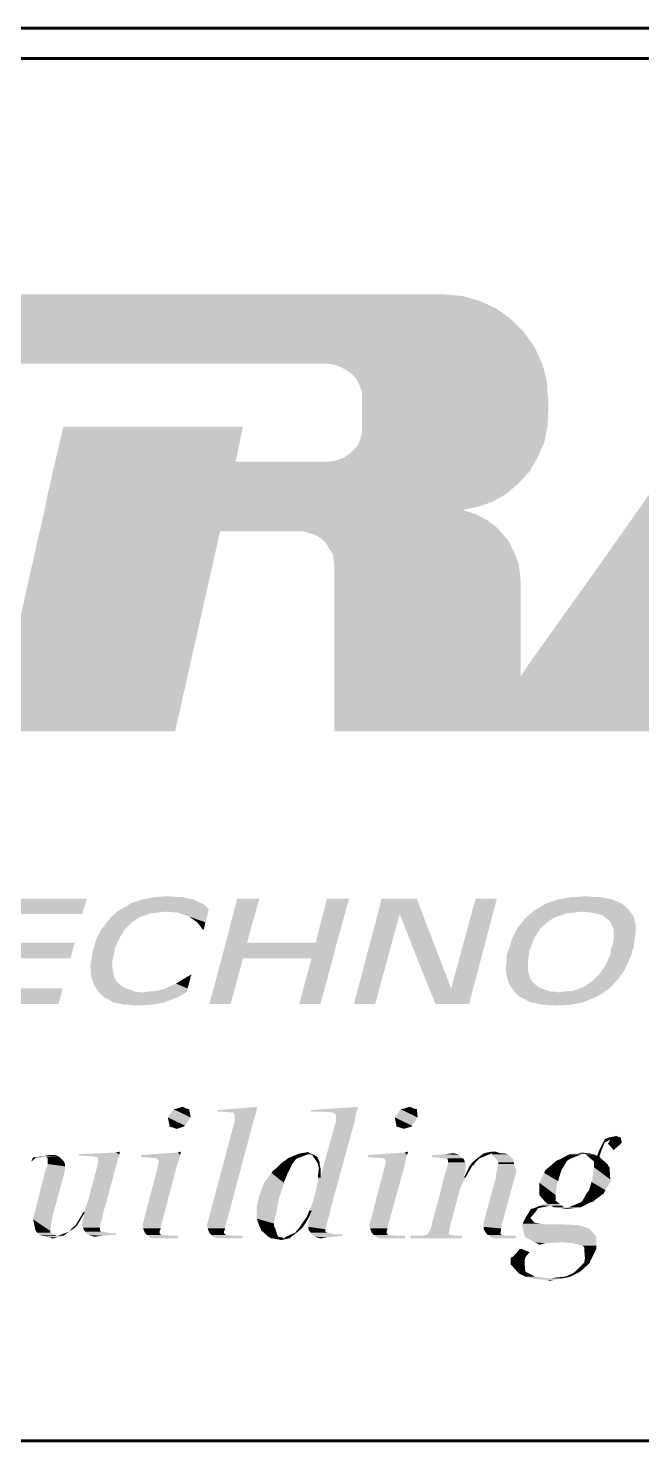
# Model space of a CAD drawing. Header units: millimetres. Extents: x 14 to 201, y 16 to 268.
# Drawn here: x 110.68 to 126.59, y 15.62 to 52.24 of the extents above; entities that cross this region are included whole.
import ezdxf

# ---------------------------------------------------------------- set-up
doc = ezdxf.new("R2010")
doc.units = ezdxf.units.MM
doc.header["$MEASUREMENT"] = 0
doc.layers.get('0').update_dxf_attribs({"linetype": 'CONTINUOUS'})

msp = doc.modelspace()

# ---------------------------------------------------------------- hatches: boundary and pattern name
at = {"true_color": 0x000007}
for points in [[(106.108, 45.17), (122.809, 44.979), (106.066, 44.979)], [(106.151, 45.297), (122.386, 45.17), (106.108, 45.17)], [(106.108, 45.17), (122.386, 45.17), (122.809, 44.979)], [(106.151, 45.339), (121.941, 45.297), (106.151, 45.297)], [(106.151, 45.339), (121.454, 45.339), (121.941, 45.297)], [(106.151, 45.297), (121.941, 45.297), (122.386, 45.17)], [(106.003, 44.704), (123.529, 44.365), (105.939, 44.365)], [(106.066, 44.979), (123.19, 44.704), (106.003, 44.704)], [(106.003, 44.704), (123.19, 44.704), (123.529, 44.365)], [(106.066, 44.979), (122.809, 44.979), (123.19, 44.704)], [(105.939, 44.365), (123.804, 43.984), (105.854, 43.984)], [(105.939, 44.365), (123.529, 44.365), (123.804, 43.984)], [(105.854, 43.984), (123.994, 43.561), (105.749, 43.561)], [(105.854, 43.984), (123.804, 43.984), (123.994, 43.561)], [(105.749, 43.561), (124.015, 43.54), (105.749, 43.54)], [(105.749, 43.561), (123.994, 43.561), (124.015, 43.54)], [(118.449, 43.54), (124.015, 43.519), (118.618, 43.519)], [(118.449, 43.54), (124.015, 43.54), (124.015, 43.519)], [(118.618, 43.519), (124.037, 43.455), (118.787, 43.455)], [(118.618, 43.519), (124.015, 43.519), (124.037, 43.455)], [(118.787, 43.455), (124.058, 43.371), (118.936, 43.371)], [(118.787, 43.455), (124.037, 43.455), (124.058, 43.371)], [(118.936, 43.371), (124.079, 43.265), (119.084, 43.265)], [(118.936, 43.371), (124.058, 43.371), (124.079, 43.265)], [(119.084, 43.265), (124.121, 43.138), (119.189, 43.138)], [(119.084, 43.265), (124.079, 43.265), (124.121, 43.138)], [(119.189, 43.138), (124.121, 43.095), (119.211, 43.095)], [(119.189, 43.138), (124.121, 43.138), (124.121, 43.095)], [(119.211, 43.095), (124.142, 42.968), (119.274, 42.968)], [(119.211, 43.095), (124.121, 43.095), (124.142, 42.968)], [(119.274, 42.968), (124.142, 42.799), (119.338, 42.799)], [(119.274, 42.968), (124.142, 42.968), (124.142, 42.799)], [(119.338, 42.799), (124.164, 42.63), (119.338, 42.63)], [(119.338, 42.799), (124.142, 42.799), (124.164, 42.63)], [(119.338, 42.63), (124.164, 42.312), (119.338, 42.312)], [(119.338, 42.63), (124.164, 42.63), (124.164, 42.312)], [(119.338, 42.312), (124.142, 41.91), (119.338, 41.91)], [(119.338, 42.312), (124.164, 42.312), (124.142, 41.91)], [(111.591, 41.91), (116.057, 41), (111.379, 41)], [(111.591, 41.91), (116.247, 41.91), (116.057, 41)], [(119.338, 41.91), (124.142, 41.889), (119.338, 41.889)], [(119.338, 41.91), (124.142, 41.91), (124.142, 41.889)], [(119.338, 41.889), (124.1, 41.741), (119.338, 41.741)], [(119.338, 41.889), (124.142, 41.889), (124.1, 41.741)], [(128.016, 41.91), (130.577, 38.481), (125.603, 38.481)], [(119.232, 41.444), (123.973, 41.317), (119.126, 41.317)], [(119.253, 41.487), (124.037, 41.444), (119.232, 41.444)], [(119.232, 41.444), (124.037, 41.444), (123.973, 41.317)], [(119.295, 41.592), (124.058, 41.487), (119.253, 41.487)], [(119.253, 41.487), (124.058, 41.487), (124.037, 41.444)], [(119.338, 41.741), (124.079, 41.592), (119.295, 41.592)], [(119.295, 41.592), (124.079, 41.592), (124.058, 41.487)], [(119.338, 41.741), (124.1, 41.741), (124.079, 41.592)], [(118.597, 41.021), (123.825, 41), (118.449, 41)], [(118.745, 41.063), (123.825, 41.021), (118.597, 41.021)], [(118.597, 41.021), (123.825, 41.021), (123.825, 41)], [(118.872, 41.106), (123.867, 41.063), (118.745, 41.063)], [(118.745, 41.063), (123.867, 41.063), (123.825, 41.021)], [(118.893, 41.127), (123.888, 41.106), (118.872, 41.106)], [(118.872, 41.106), (123.888, 41.106), (123.867, 41.063)], [(119.02, 41.211), (123.888, 41.127), (118.893, 41.127)], [(118.893, 41.127), (123.888, 41.127), (123.888, 41.106)], [(119.126, 41.317), (123.931, 41.211), (119.02, 41.211)], [(119.02, 41.211), (123.931, 41.211), (123.888, 41.127)], [(119.126, 41.317), (123.973, 41.317), (123.931, 41.211)], [(111.316, 40.746), (123.402, 40.45), (111.252, 40.45)], [(111.379, 41), (123.677, 40.746), (111.316, 40.746)], [(111.316, 40.746), (123.677, 40.746), (123.402, 40.45)], [(111.379, 41), (123.825, 41), (123.677, 40.746)], [(111.252, 40.45), (123.084, 40.174), (111.188, 40.174)], [(111.252, 40.45), (123.402, 40.45), (123.084, 40.174)], [(111.146, 39.963), (122.343, 39.836), (111.125, 39.836)], [(111.188, 40.174), (122.724, 39.963), (111.146, 39.963)], [(111.146, 39.963), (122.724, 39.963), (122.343, 39.836)], [(111.188, 40.174), (123.084, 40.174), (122.724, 39.963)], [(111.083, 39.645), (122.597, 39.476), (111.04, 39.476)], [(111.104, 39.751), (122.28, 39.645), (111.083, 39.645)], [(111.083, 39.645), (122.28, 39.645), (122.597, 39.476)], [(111.125, 39.836), (121.941, 39.751), (111.104, 39.751)], [(111.104, 39.751), (121.941, 39.751), (122.28, 39.645)], [(111.125, 39.836), (122.343, 39.836), (121.941, 39.751)], [(110.977, 39.201), (114.49, 34.015), (109.813, 34.015)], [(110.998, 39.264), (122.915, 39.201), (110.977, 39.201)], [(110.977, 39.201), (115.655, 39.201), (114.49, 34.015)], [(111.04, 39.476), (122.872, 39.264), (110.998, 39.264)], [(110.998, 39.264), (122.872, 39.264), (122.915, 39.201)], [(111.04, 39.476), (122.597, 39.476), (122.872, 39.264)], [(117.729, 39.201), (122.936, 39.179), (117.877, 39.179)], [(117.729, 39.201), (122.915, 39.201), (122.936, 39.179)], [(117.877, 39.179), (122.978, 39.137), (118.025, 39.137)], [(117.877, 39.179), (122.936, 39.179), (122.978, 39.137)], [(118.025, 39.137), (123.021, 39.074), (118.173, 39.074)], [(118.025, 39.137), (122.978, 39.137), (123.021, 39.074)], [(118.173, 39.074), (123.105, 38.989), (118.3, 38.989)], [(118.173, 39.074), (123.021, 39.074), (123.105, 38.989)], [(118.3, 38.989), (123.169, 38.883), (118.406, 38.883)], [(118.3, 38.989), (123.105, 38.989), (123.169, 38.883)], [(118.406, 38.883), (123.232, 38.735), (118.491, 38.735)], [(118.406, 38.883), (123.169, 38.883), (123.232, 38.735)], [(118.491, 38.735), (123.275, 38.672), (118.533, 38.672)], [(118.491, 38.735), (123.232, 38.735), (123.275, 38.672)], [(118.533, 38.672), (123.296, 38.608), (118.576, 38.608)], [(118.533, 38.672), (123.275, 38.672), (123.296, 38.608)], [(118.576, 38.608), (123.359, 38.46), (118.597, 38.46)], [(118.576, 38.608), (123.296, 38.608), (123.359, 38.46)], [(118.597, 38.46), (123.402, 38.333), (118.618, 38.333)], [(118.597, 38.46), (123.359, 38.46), (123.402, 38.333)], [(125.603, 38.481), (139.615, 35.814), (123.698, 35.814)], [(125.603, 38.481), (138.875, 38.481), (139.615, 35.814)], [(118.618, 38.333), (123.402, 38.291), (118.618, 38.291)], [(118.618, 38.333), (123.402, 38.333), (123.402, 38.291)], [(118.618, 38.291), (123.444, 37.973), (118.618, 37.973)], [(118.618, 38.291), (123.402, 38.291), (123.444, 37.973)], [(118.618, 37.973), (123.444, 35.623), (118.618, 35.623)], [(118.618, 37.973), (123.444, 37.973), (123.444, 35.623)], [(118.618, 35.623), (123.444, 35.433), (118.618, 35.433)], [(118.618, 35.623), (123.444, 35.623), (123.444, 35.433)], [(123.571, 35.623), (128.418, 35.433), (123.444, 35.433)], [(123.698, 35.814), (128.545, 35.623), (123.571, 35.623)], [(123.571, 35.623), (128.545, 35.623), (128.418, 35.433)], [(123.698, 35.814), (128.672, 35.814), (128.545, 35.623)], [(118.618, 35.433), (127.402, 34.015), (118.618, 34.015)], [(118.618, 35.433), (128.418, 35.433), (127.402, 34.015)], [(109.855, 29.676), (112.141, 29.485), (109.791, 29.485)], [(109.855, 29.676), (112.204, 29.676), (112.141, 29.485)], [(113.961, 29.718), (114.956, 29.654), (113.644, 29.654)], [(113.961, 29.718), (114.66, 29.718), (114.956, 29.654)], [(114.3, 29.739), (114.533, 29.718), (114.004, 29.718)], [(116.099, 29.676), (116.353, 28.533), (115.803, 28.533)], [(116.099, 29.676), (116.671, 29.676), (116.353, 28.533)], [(118.427, 29.676), (118.682, 28.533), (118.131, 28.533)], [(118.427, 29.676), (118.999, 29.676), (118.682, 28.533)], [(119.846, 29.676), (120.904, 29.274), (119.74, 29.274)], [(119.846, 29.676), (120.756, 29.676), (120.904, 29.274)], [(122.28, 29.676), (122.216, 27.347), (121.645, 27.347)], [(122.28, 29.676), (122.83, 29.676), (122.216, 27.347)], [(124.778, 29.718), (125.815, 29.654), (124.418, 29.654)], [(124.778, 29.718), (125.497, 29.718), (125.815, 29.654)], [(125.116, 29.739), (125.37, 29.718), (124.883, 29.718)], [(109.791, 29.485), (112.078, 29.274), (109.749, 29.274)], [(109.791, 29.485), (112.141, 29.485), (112.078, 29.274)], [(112.966, 29.316), (113.855, 29.295), (112.945, 29.295)], [(112.988, 29.337), (114.067, 29.316), (112.966, 29.316)], [(112.966, 29.316), (114.067, 29.316), (113.855, 29.295)], [(113.051, 29.379), (115.337, 29.337), (112.988, 29.337)], [(112.988, 29.337), (114.215, 29.337), (114.067, 29.316)], [(113.093, 29.4), (115.358, 29.379), (113.051, 29.379)], [(113.051, 29.379), (115.358, 29.379), (115.337, 29.337)], [(113.305, 29.527), (115.358, 29.4), (113.093, 29.4)], [(113.093, 29.4), (115.358, 29.4), (115.358, 29.379)], [(113.326, 29.549), (115.231, 29.527), (113.305, 29.527)], [(113.305, 29.527), (115.231, 29.527), (115.358, 29.4)], [(113.644, 29.654), (115.189, 29.549), (113.326, 29.549)], [(113.326, 29.549), (115.189, 29.549), (115.231, 29.527)], [(113.644, 29.654), (114.956, 29.654), (115.189, 29.549)], [(114.215, 29.337), (115.337, 29.316), (114.554, 29.316)], [(114.215, 29.337), (115.337, 29.337), (115.337, 29.316)], [(114.554, 29.316), (115.316, 29.21), (114.85, 29.21)], [(114.554, 29.316), (115.337, 29.316), (115.316, 29.21)], [(123.74, 29.316), (124.65, 29.295), (123.719, 29.295)], [(123.761, 29.337), (124.862, 29.316), (123.74, 29.316)], [(123.74, 29.316), (124.862, 29.316), (124.65, 29.295)], [(123.825, 29.379), (126.28, 29.337), (123.761, 29.337)], [(123.761, 29.337), (125.01, 29.337), (124.862, 29.316)], [(123.867, 29.4), (126.259, 29.379), (123.825, 29.379)], [(123.825, 29.379), (126.259, 29.379), (126.28, 29.337)], [(124.1, 29.549), (126.238, 29.4), (123.867, 29.4)], [(123.867, 29.4), (126.238, 29.4), (126.259, 29.379)], [(124.418, 29.654), (126.069, 29.549), (124.1, 29.549)], [(124.1, 29.549), (126.069, 29.549), (126.238, 29.4)], [(124.418, 29.654), (125.815, 29.654), (126.069, 29.549)], [(125.01, 29.337), (126.301, 29.316), (125.264, 29.316)], [(125.01, 29.337), (126.28, 29.337), (126.301, 29.316)], [(125.264, 29.316), (126.344, 29.252), (125.561, 29.252)], [(125.264, 29.316), (126.301, 29.316), (126.344, 29.252)], [(112.734, 29.083), (113.22, 28.914), (112.607, 28.914)], [(112.776, 29.125), (113.39, 29.083), (112.734, 29.083)], [(112.734, 29.083), (113.39, 29.083), (113.22, 28.914)], [(112.818, 29.189), (113.474, 29.125), (112.776, 29.125)], [(112.776, 29.125), (113.474, 29.125), (113.39, 29.083)], [(112.945, 29.295), (113.559, 29.189), (112.818, 29.189)], [(112.818, 29.189), (113.559, 29.189), (113.474, 29.125)], [(112.945, 29.295), (113.855, 29.295), (113.559, 29.189)], [(114.85, 29.21), (115.274, 29.062), (115.062, 29.062)], [(114.85, 29.21), (115.316, 29.21), (115.274, 29.062)], [(115.062, 29.062), (115.231, 28.871), (115.21, 28.871)], [(115.062, 29.062), (115.274, 29.062), (115.231, 28.871)], [(119.74, 29.274), (119.676, 26.945), (119.126, 26.945)], [(119.74, 29.274), (120.311, 29.274), (119.676, 26.945)], [(120.311, 29.274), (121.645, 27.347), (121.073, 27.347)], [(120.311, 29.274), (120.904, 29.274), (121.645, 27.347)], [(123.507, 29.083), (123.973, 28.914), (123.359, 28.914)], [(123.529, 29.125), (124.164, 29.083), (123.507, 29.083)], [(123.507, 29.083), (124.164, 29.083), (123.973, 28.914)], [(123.592, 29.189), (124.227, 29.125), (123.529, 29.125)], [(123.529, 29.125), (124.227, 29.125), (124.164, 29.083)], [(123.719, 29.295), (124.333, 29.189), (123.592, 29.189)], [(123.592, 29.189), (124.333, 29.189), (124.227, 29.125)], [(123.719, 29.295), (124.65, 29.295), (124.333, 29.189)], [(125.561, 29.252), (126.365, 29.231), (125.582, 29.231)], [(125.561, 29.252), (126.344, 29.252), (126.365, 29.231)], [(125.582, 29.231), (126.407, 29.083), (125.772, 29.083)], [(125.582, 29.231), (126.365, 29.231), (126.407, 29.083)], [(125.772, 29.083), (126.428, 29.02), (125.793, 29.02)], [(125.772, 29.083), (126.407, 29.083), (126.428, 29.02)], [(125.793, 29.02), (126.428, 28.871), (125.857, 28.871)], [(125.793, 29.02), (126.428, 29.02), (126.428, 28.871)], [(112.458, 28.66), (112.924, 28.384), (112.374, 28.384)], [(112.458, 28.66), (113.051, 28.66), (112.924, 28.384)], [(112.585, 28.892), (113.051, 28.66), (112.458, 28.66)], [(112.607, 28.914), (113.199, 28.892), (112.585, 28.892)], [(112.585, 28.892), (113.199, 28.892), (113.051, 28.66)], [(112.607, 28.914), (113.22, 28.914), (113.199, 28.892)], [(123.232, 28.66), (123.698, 28.384), (123.148, 28.384)], [(123.359, 28.892), (123.804, 28.66), (123.232, 28.66)], [(123.232, 28.66), (123.804, 28.66), (123.698, 28.384)], [(123.359, 28.914), (123.952, 28.892), (123.359, 28.892)], [(123.359, 28.914), (123.973, 28.914), (123.952, 28.892)], [(123.359, 28.892), (123.952, 28.892), (123.804, 28.66)], [(125.857, 28.638), (126.386, 28.49), (125.836, 28.49)], [(125.857, 28.871), (126.428, 28.787), (125.857, 28.787)], [(125.857, 28.871), (126.428, 28.871), (126.428, 28.787)], [(125.857, 28.787), (126.407, 28.638), (125.857, 28.638)], [(125.857, 28.787), (126.428, 28.787), (126.407, 28.638)], [(125.857, 28.638), (126.407, 28.638), (126.386, 28.49)], [(109.495, 28.321), (111.781, 28.13), (109.432, 28.13)], [(109.537, 28.533), (111.824, 28.321), (109.495, 28.321)], [(109.495, 28.321), (111.824, 28.321), (111.781, 28.13)], [(109.537, 28.533), (111.887, 28.533), (111.824, 28.321)], [(112.353, 28.342), (112.882, 28.173), (112.331, 28.173)], [(112.374, 28.363), (112.924, 28.342), (112.353, 28.342)], [(112.353, 28.342), (112.924, 28.342), (112.882, 28.173)], [(112.374, 28.384), (112.924, 28.363), (112.374, 28.363)], [(112.374, 28.384), (112.924, 28.384), (112.924, 28.363)], [(112.374, 28.363), (112.924, 28.363), (112.924, 28.342)], [(115.803, 28.533), (118.576, 28.13), (115.697, 28.13)], [(115.803, 28.533), (118.682, 28.533), (118.576, 28.13)], [(123.126, 28.342), (123.656, 28.173), (123.084, 28.173)], [(123.148, 28.363), (123.677, 28.342), (123.126, 28.342)], [(123.126, 28.342), (123.677, 28.342), (123.656, 28.173)], [(123.148, 28.384), (123.698, 28.363), (123.148, 28.363)], [(123.148, 28.384), (123.698, 28.384), (123.698, 28.363)], [(123.148, 28.363), (123.698, 28.363), (123.677, 28.342)], [(125.772, 28.215), (126.259, 28.088), (125.709, 28.088)], [(125.793, 28.342), (126.323, 28.215), (125.772, 28.215)], [(125.772, 28.215), (126.323, 28.215), (126.259, 28.088)], [(125.793, 28.363), (126.344, 28.342), (125.793, 28.342)], [(125.793, 28.363), (126.365, 28.363), (126.344, 28.342)], [(125.793, 28.342), (126.344, 28.342), (126.323, 28.215)], [(125.836, 28.49), (126.365, 28.363), (125.793, 28.363)], [(125.836, 28.49), (126.386, 28.49), (126.365, 28.363)], [(112.31, 28.046), (112.861, 27.898), (112.289, 27.898)], [(112.289, 27.898), (112.882, 27.792), (112.31, 27.792)], [(112.289, 27.898), (112.861, 27.898), (112.882, 27.792)], [(112.331, 28.173), (112.861, 28.046), (112.31, 28.046)], [(112.31, 28.046), (112.861, 28.046), (112.861, 27.898)], [(112.331, 28.173), (112.882, 28.173), (112.861, 28.046)], [(115.697, 28.13), (115.93, 26.945), (115.379, 26.945)], [(115.697, 28.13), (116.247, 28.13), (115.93, 26.945)], [(118.025, 28.13), (118.258, 26.945), (117.708, 26.945)], [(118.025, 28.13), (118.576, 28.13), (118.258, 26.945)], [(123.084, 28.046), (123.634, 27.898), (123.063, 27.898)], [(123.063, 27.898), (123.634, 27.813), (123.063, 27.813)], [(123.063, 27.898), (123.634, 27.898), (123.634, 27.813)], [(123.084, 28.173), (123.634, 28.046), (123.084, 28.046)], [(123.084, 28.173), (123.656, 28.173), (123.634, 28.046)], [(123.084, 28.046), (123.634, 28.046), (123.634, 27.898)], [(125.645, 27.94), (126.132, 27.813), (125.561, 27.813)], [(125.709, 28.088), (126.196, 27.94), (125.645, 27.94)], [(125.645, 27.94), (126.196, 27.94), (126.132, 27.813)], [(125.709, 28.088), (126.259, 28.088), (126.196, 27.94)], [(112.31, 27.792), (112.903, 27.665), (112.31, 27.665)], [(112.31, 27.792), (112.882, 27.792), (112.903, 27.665)], [(112.31, 27.665), (112.924, 27.601), (112.331, 27.601)], [(112.31, 27.665), (112.903, 27.665), (112.924, 27.601)], [(112.331, 27.601), (112.966, 27.538), (112.353, 27.538)], [(112.331, 27.601), (112.924, 27.601), (112.966, 27.538)], [(112.353, 27.538), (113.051, 27.453), (112.374, 27.453)], [(112.353, 27.538), (112.966, 27.538), (113.051, 27.453)], [(114.512, 27.474), (114.808, 27.347), (114.237, 27.347)], [(114.829, 27.665), (114.85, 27.474), (114.512, 27.474)], [(114.512, 27.474), (114.85, 27.474), (114.808, 27.347)], [(114.871, 27.686), (114.893, 27.665), (114.829, 27.665)], [(114.829, 27.665), (114.893, 27.665), (114.85, 27.474)], [(114.914, 27.707), (114.914, 27.686), (114.871, 27.686)], [(114.871, 27.686), (114.914, 27.686), (114.893, 27.665)], [(123.063, 27.813), (123.677, 27.665), (123.084, 27.665)], [(123.063, 27.813), (123.634, 27.813), (123.677, 27.665)], [(123.084, 27.665), (123.698, 27.601), (123.105, 27.601)], [(123.084, 27.665), (123.677, 27.665), (123.698, 27.601)], [(123.105, 27.601), (123.74, 27.538), (123.126, 27.538)], [(123.105, 27.601), (123.698, 27.601), (123.74, 27.538)], [(123.126, 27.538), (123.825, 27.453), (123.148, 27.453)], [(123.126, 27.538), (123.74, 27.538), (123.825, 27.453)], [(125.307, 27.538), (125.815, 27.411), (125.116, 27.411)], [(125.37, 27.601), (125.921, 27.538), (125.307, 27.538)], [(125.307, 27.538), (125.921, 27.538), (125.815, 27.411)], [(125.497, 27.728), (125.984, 27.601), (125.37, 27.601)], [(125.37, 27.601), (125.984, 27.601), (125.921, 27.538)], [(125.561, 27.813), (126.069, 27.728), (125.497, 27.728)], [(125.497, 27.728), (126.069, 27.728), (125.984, 27.601)], [(125.561, 27.813), (126.132, 27.813), (126.069, 27.728)], [(109.178, 27.157), (111.464, 26.945), (109.114, 26.945)], [(109.22, 27.347), (111.527, 27.157), (109.178, 27.157)], [(109.178, 27.157), (111.527, 27.157), (111.464, 26.945)], [(109.22, 27.347), (111.569, 27.347), (111.527, 27.157)], [(112.374, 27.453), (113.157, 27.368), (112.437, 27.368)], [(112.374, 27.453), (113.051, 27.453), (113.157, 27.368)], [(112.437, 27.368), (113.411, 27.284), (112.48, 27.284)], [(112.437, 27.368), (113.157, 27.368), (113.411, 27.284)], [(112.48, 27.284), (113.432, 27.263), (112.501, 27.263)], [(112.48, 27.284), (113.411, 27.284), (113.432, 27.263)], [(112.501, 27.263), (113.665, 27.241), (112.522, 27.241)], [(112.501, 27.263), (113.432, 27.263), (113.665, 27.241)], [(112.522, 27.241), (114.554, 27.115), (112.649, 27.115)], [(112.522, 27.241), (114.766, 27.241), (114.554, 27.115)], [(112.649, 27.115), (114.49, 27.093), (112.712, 27.093)], [(112.649, 27.115), (114.554, 27.115), (114.49, 27.093)], [(113.771, 27.263), (114.766, 27.241), (113.665, 27.241)], [(114.025, 27.284), (114.787, 27.263), (113.771, 27.263)], [(113.771, 27.263), (114.787, 27.263), (114.766, 27.241)], [(114.237, 27.347), (114.808, 27.284), (114.025, 27.284)], [(114.025, 27.284), (114.808, 27.284), (114.787, 27.263)], [(114.237, 27.347), (114.808, 27.347), (114.808, 27.284)], [(121.073, 27.347), (122.111, 26.945), (121.243, 26.945)], [(121.073, 27.347), (122.216, 27.347), (122.111, 26.945)], [(123.148, 27.453), (123.931, 27.368), (123.211, 27.368)], [(123.148, 27.453), (123.825, 27.453), (123.931, 27.368)], [(123.211, 27.368), (124.164, 27.284), (123.275, 27.284)], [(123.211, 27.368), (123.931, 27.368), (124.164, 27.284)], [(123.275, 27.284), (124.206, 27.263), (123.275, 27.263)], [(123.275, 27.284), (124.164, 27.284), (124.206, 27.263)], [(123.296, 27.263), (124.439, 27.241), (123.296, 27.241)], [(123.296, 27.263), (124.375, 27.263), (124.439, 27.241)], [(123.296, 27.241), (125.391, 27.115), (123.444, 27.115)], [(123.296, 27.241), (125.603, 27.241), (125.391, 27.115)], [(123.465, 27.115), (125.074, 26.988), (123.698, 26.988)], [(123.465, 27.115), (125.37, 27.115), (125.074, 26.988)], [(124.502, 27.263), (125.603, 27.241), (124.439, 27.241)], [(124.756, 27.284), (125.624, 27.263), (124.502, 27.263)], [(124.502, 27.263), (125.624, 27.263), (125.603, 27.241)], [(124.756, 27.284), (125.645, 27.284), (125.624, 27.263)], [(125.095, 27.39), (125.667, 27.284), (124.799, 27.284)], [(125.116, 27.411), (125.793, 27.39), (125.095, 27.39)], [(125.095, 27.39), (125.793, 27.39), (125.667, 27.284)], [(125.116, 27.411), (125.815, 27.411), (125.793, 27.39)], [(112.712, 27.093), (114.215, 26.988), (112.882, 26.988)], [(112.712, 27.093), (114.49, 27.093), (114.215, 26.988)], [(112.882, 26.988), (113.898, 26.924), (113.178, 26.924)], [(112.882, 26.988), (114.215, 26.988), (113.898, 26.924)], [(113.263, 26.924), (113.855, 26.924), (113.538, 26.903)], [(123.719, 26.988), (124.756, 26.924), (123.994, 26.924)], [(123.719, 26.988), (125.074, 26.988), (124.756, 26.924)], [(124.079, 26.924), (124.735, 26.924), (124.354, 26.903)]]:
    msp.add_hatch(color=0, dxfattribs=at).paths.add_polyline_path(points)
at = {"true_color": 0x5a5a5a}
for points in [[(114.448, 24.215), (114.893, 24.003), (114.3, 24.003)], [(114.554, 24.236), (114.85, 24.215), (114.448, 24.215)], [(114.448, 24.215), (114.85, 24.215), (114.893, 24.003)], [(114.681, 24.278), (114.787, 24.236), (114.554, 24.236)], [(114.554, 24.236), (114.787, 24.236), (114.85, 24.215)], [(116.099, 24.236), (116.607, 24.193), (115.591, 24.193)], [(115.591, 24.193), (116.586, 24.151), (115.591, 24.151)], [(115.591, 24.193), (116.607, 24.193), (116.586, 24.151)], [(116.628, 24.278), (116.607, 24.236), (116.099, 24.236)], [(116.099, 24.236), (116.607, 24.236), (116.607, 24.193)], [(118.025, 24.193), (119.189, 24.151), (118.004, 24.151)], [(118.618, 24.236), (119.211, 24.193), (118.025, 24.193)], [(118.025, 24.193), (119.211, 24.193), (119.189, 24.151)], [(119.232, 24.278), (119.232, 24.236), (118.618, 24.236)], [(118.618, 24.236), (119.232, 24.236), (119.211, 24.193)], [(120.332, 24.215), (120.777, 24.003), (120.184, 24.003)], [(120.438, 24.236), (120.756, 24.215), (120.332, 24.215)], [(120.332, 24.215), (120.756, 24.215), (120.777, 24.003)], [(120.565, 24.278), (120.671, 24.236), (120.438, 24.236)], [(120.438, 24.236), (120.671, 24.236), (120.756, 24.215)], [(114.3, 24.003), (114.744, 23.791), (114.342, 23.791)], [(114.3, 24.003), (114.893, 24.003), (114.744, 23.791)], [(116.036, 23.918), (115.824, 21.294), (115.337, 21.294)], [(115.697, 24.151), (116.586, 24.13), (115.993, 24.13)], [(115.697, 24.151), (116.586, 24.151), (116.586, 24.13)], [(116.036, 23.918), (116.523, 23.918), (115.824, 21.294)], [(115.993, 24.13), (116.565, 24.067), (116.036, 24.067)], [(115.993, 24.13), (116.586, 24.13), (116.565, 24.067)], [(116.036, 24.067), (116.523, 23.918), (116.036, 23.918)], [(116.036, 24.067), (116.565, 24.067), (116.523, 23.918)], [(118.66, 23.918), (118.745, 22.458), (118.258, 22.458)], [(118.322, 24.151), (119.189, 24.13), (118.576, 24.13)], [(118.322, 24.151), (119.189, 24.151), (119.189, 24.13)], [(118.576, 24.13), (119.168, 24.067), (118.66, 24.067)], [(118.576, 24.13), (119.189, 24.13), (119.168, 24.067)], [(118.66, 24.067), (119.147, 23.918), (118.66, 23.918)], [(118.66, 24.067), (119.168, 24.067), (119.147, 23.918)], [(118.66, 23.918), (119.147, 23.918), (118.745, 22.458)], [(120.184, 24.003), (120.629, 23.791), (120.227, 23.791)], [(120.184, 24.003), (120.777, 24.003), (120.629, 23.791)], [(114.342, 23.791), (114.723, 23.77), (114.342, 23.77)], [(114.342, 23.791), (114.744, 23.791), (114.723, 23.77)], [(114.342, 23.77), (114.723, 23.77), (114.533, 23.707)], [(120.227, 23.791), (120.629, 23.77), (120.227, 23.77)], [(120.227, 23.791), (120.629, 23.791), (120.629, 23.77)], [(120.227, 23.77), (120.629, 23.77), (120.417, 23.707)], [(125.645, 23.453), (126.047, 23.431), (125.624, 23.431)], [(125.709, 23.474), (126.047, 23.453), (125.645, 23.453)], [(125.645, 23.453), (126.047, 23.453), (126.047, 23.431)], [(125.899, 23.516), (126.047, 23.474), (125.709, 23.474)], [(125.709, 23.474), (126.047, 23.474), (126.047, 23.453)], [(125.921, 23.537), (125.942, 23.516), (125.899, 23.516)], [(125.899, 23.516), (125.942, 23.516), (126.047, 23.474)], [(112.945, 23.093), (113.051, 23.05), (111.993, 23.05)], [(113.051, 23.114), (113.051, 23.093), (112.945, 23.093)], [(112.945, 23.093), (113.051, 23.093), (113.051, 23.05)], [(114.554, 23.093), (114.617, 23.029), (113.601, 23.029)], [(114.639, 23.114), (114.639, 23.093), (114.554, 23.093)], [(114.554, 23.093), (114.639, 23.093), (114.617, 23.029)], [(117.729, 23.072), (118.046, 23.05), (117.666, 23.05)], [(117.877, 23.093), (117.983, 23.072), (117.729, 23.072)], [(117.729, 23.072), (117.983, 23.072), (118.046, 23.05)], [(117.941, 23.114), (117.941, 23.093), (117.877, 23.093)], [(117.877, 23.093), (117.941, 23.093), (117.983, 23.072)], [(120.438, 23.093), (120.502, 23.029), (119.486, 23.029)], [(120.523, 23.114), (120.523, 23.093), (120.438, 23.093)], [(120.438, 23.093), (120.523, 23.093), (120.502, 23.029)], [(121.666, 23.072), (121.793, 23.05), (121.497, 23.05)], [(121.666, 23.072), (121.73, 23.072), (121.793, 23.05)], [(122.491, 23.072), (122.386, 22.945), (122.322, 22.945)], [(122.491, 23.072), (122.703, 23.072), (122.386, 22.945)], [(122.576, 23.093), (122.936, 23.072), (122.513, 23.072)], [(122.682, 23.114), (122.851, 23.093), (122.576, 23.093)], [(122.576, 23.093), (122.851, 23.093), (122.936, 23.072)], [(122.682, 23.114), (122.809, 23.114), (122.851, 23.093)], [(122.703, 23.072), (123.105, 23.05), (122.703, 23.05)], [(122.703, 23.072), (123.021, 23.072), (123.105, 23.05)], [(124.883, 23.072), (125.307, 23.05), (124.756, 23.05)], [(124.883, 23.072), (125.243, 23.072), (125.307, 23.05)], [(125.053, 23.093), (125.201, 23.072), (124.926, 23.072)], [(125.476, 23.135), (125.497, 23.008), (125.434, 23.008)], [(125.582, 23.347), (125.539, 23.135), (125.476, 23.135)], [(125.476, 23.135), (125.539, 23.135), (125.497, 23.008)], [(125.582, 23.347), (125.624, 23.347), (125.539, 23.135)], [(125.624, 23.431), (125.624, 23.347), (125.582, 23.347)], [(125.624, 23.431), (125.772, 23.431), (125.624, 23.347)], [(125.73, 23.347), (126.047, 23.326), (125.709, 23.326)], [(125.709, 23.326), (126.026, 23.304), (125.73, 23.304)], [(125.709, 23.326), (126.047, 23.326), (126.026, 23.304)], [(125.751, 23.389), (126.069, 23.347), (125.73, 23.347)], [(125.73, 23.347), (126.069, 23.347), (126.047, 23.326)], [(125.73, 23.304), (126.026, 23.304), (125.857, 23.156)], [(125.772, 23.431), (126.069, 23.389), (125.751, 23.389)], [(125.751, 23.389), (126.069, 23.389), (126.069, 23.347)], [(125.772, 23.431), (126.047, 23.431), (126.069, 23.389)], [(110.808, 22.966), (110.786, 22.881), (110.765, 22.881)], [(110.765, 22.881), (110.786, 22.881), (110.765, 22.86)], [(110.808, 22.966), (110.892, 22.966), (110.786, 22.881)], [(110.998, 22.987), (110.935, 22.966), (110.808, 22.966)], [(110.998, 22.987), (111.146, 22.987), (110.935, 22.966)], [(111.104, 23.008), (111.464, 22.987), (110.998, 22.987)], [(111.231, 23.029), (111.442, 23.008), (111.104, 23.008)], [(111.104, 23.008), (111.442, 23.008), (111.464, 22.987)], [(111.146, 22.987), (111.527, 22.945), (111.188, 22.945)], [(111.146, 22.987), (111.485, 22.987), (111.527, 22.945)], [(111.167, 22.733), (111.633, 22.691), (111.146, 22.691)], [(111.188, 22.796), (111.633, 22.733), (111.167, 22.733)], [(111.167, 22.733), (111.633, 22.733), (111.633, 22.691)], [(111.188, 22.945), (111.569, 22.902), (111.188, 22.902)], [(111.188, 22.945), (111.527, 22.945), (111.569, 22.902)], [(111.188, 22.902), (111.612, 22.86), (111.188, 22.86)], [(111.188, 22.902), (111.569, 22.902), (111.612, 22.86)], [(111.188, 22.86), (111.612, 22.839), (111.188, 22.839)], [(111.188, 22.86), (111.612, 22.86), (111.612, 22.839)], [(111.188, 22.839), (111.633, 22.796), (111.188, 22.796)], [(111.188, 22.839), (111.612, 22.839), (111.633, 22.796)], [(111.188, 22.796), (111.633, 22.796), (111.633, 22.733)], [(111.231, 23.029), (111.379, 23.029), (111.442, 23.008)], [(111.993, 23.05), (113.03, 23.008), (111.993, 23.008)], [(111.993, 23.05), (113.051, 23.05), (113.03, 23.008)], [(112.12, 23.008), (113.03, 22.987), (112.416, 22.987)], [(112.12, 23.008), (113.03, 23.008), (113.03, 22.987)], [(112.48, 22.775), (112.712, 21.823), (112.226, 21.823)], [(112.416, 22.987), (113.009, 22.945), (112.501, 22.945)], [(112.416, 22.987), (113.03, 22.987), (113.009, 22.945)], [(112.501, 22.945), (112.966, 22.775), (112.48, 22.775)], [(112.48, 22.775), (112.966, 22.775), (112.712, 21.823)], [(112.501, 22.945), (113.009, 22.945), (112.966, 22.775)], [(113.601, 23.029), (114.596, 22.966), (113.601, 22.966)], [(113.601, 23.029), (114.617, 23.029), (114.596, 22.966)], [(114.046, 22.754), (114.152, 21.294), (113.665, 21.294)], [(113.729, 22.966), (114.596, 22.945), (114.004, 22.945)], [(113.729, 22.966), (114.596, 22.966), (114.596, 22.945)], [(114.004, 22.945), (114.575, 22.881), (114.067, 22.881)], [(114.004, 22.945), (114.596, 22.945), (114.575, 22.881)], [(114.067, 22.881), (114.533, 22.754), (114.046, 22.754)], [(114.046, 22.754), (114.533, 22.754), (114.152, 21.294)], [(114.067, 22.881), (114.575, 22.881), (114.533, 22.754)], [(117.242, 22.818), (117.475, 22.691), (117.115, 22.691)], [(117.39, 22.923), (117.538, 22.818), (117.242, 22.818)], [(117.242, 22.818), (117.538, 22.818), (117.475, 22.691)], [(117.411, 22.945), (117.623, 22.923), (117.39, 22.923)], [(117.39, 22.923), (117.623, 22.923), (117.538, 22.818)], [(117.666, 23.05), (117.666, 22.945), (117.411, 22.945)], [(117.411, 22.945), (117.666, 22.945), (117.623, 22.923)], [(117.666, 23.05), (117.941, 23.05), (117.666, 22.945)], [(117.962, 23.05), (118.089, 23.029), (118.046, 23.029)], [(117.962, 23.05), (118.046, 23.05), (118.089, 23.029)], [(118.046, 23.029), (118.173, 22.987), (118.068, 22.987)], [(118.046, 23.029), (118.089, 23.029), (118.173, 22.987)], [(118.068, 22.987), (118.237, 22.839), (118.173, 22.839)], [(118.068, 22.987), (118.173, 22.987), (118.237, 22.839)], [(118.173, 22.839), (118.237, 22.775), (118.195, 22.775)], [(118.173, 22.839), (118.237, 22.839), (118.237, 22.775)], [(118.195, 22.775), (118.258, 22.691), (118.216, 22.691)], [(118.195, 22.775), (118.237, 22.775), (118.258, 22.691)], [(119.486, 23.029), (120.481, 22.966), (119.486, 22.966)], [(119.486, 23.029), (120.502, 23.029), (120.481, 22.966)], [(119.93, 22.754), (120.036, 21.294), (119.549, 21.294)], [(119.592, 22.966), (120.481, 22.945), (119.909, 22.945)], [(119.592, 22.966), (120.481, 22.966), (120.481, 22.945)], [(119.909, 22.945), (120.459, 22.881), (119.951, 22.881)], [(119.909, 22.945), (120.481, 22.945), (120.459, 22.881)], [(119.951, 22.881), (120.438, 22.754), (119.93, 22.754)], [(119.93, 22.754), (120.438, 22.754), (120.036, 21.294)], [(119.951, 22.881), (120.459, 22.881), (120.438, 22.754)], [(121.158, 23.029), (121.899, 22.987), (121.158, 22.987)], [(121.158, 23.029), (121.856, 23.029), (121.899, 22.987)], [(121.158, 22.987), (121.92, 22.966), (121.158, 22.966)], [(121.158, 22.987), (121.899, 22.987), (121.92, 22.966)], [(121.497, 23.05), (121.856, 23.029), (121.2, 23.029)], [(121.243, 22.966), (121.941, 22.945), (121.454, 22.945)], [(121.243, 22.966), (121.92, 22.966), (121.941, 22.945)], [(121.497, 23.05), (121.793, 23.05), (121.856, 23.029)], [(121.539, 22.712), (122.026, 22.648), (121.518, 22.648)], [(121.539, 22.945), (121.983, 22.902), (121.56, 22.902)], [(121.539, 22.945), (121.962, 22.945), (121.983, 22.902)], [(121.56, 22.775), (122.026, 22.712), (121.539, 22.712)], [(121.539, 22.712), (122.026, 22.712), (122.026, 22.648)], [(121.56, 22.902), (121.983, 22.881), (121.56, 22.881)], [(121.56, 22.902), (121.983, 22.902), (121.983, 22.881)], [(121.56, 22.881), (122.005, 22.839), (121.56, 22.839)], [(121.56, 22.881), (121.983, 22.881), (122.005, 22.839)], [(121.56, 22.839), (122.026, 22.818), (121.56, 22.818)], [(121.56, 22.839), (122.005, 22.839), (122.026, 22.818)], [(121.56, 22.818), (122.026, 22.775), (121.56, 22.775)], [(121.56, 22.818), (122.026, 22.818), (122.026, 22.775)], [(121.56, 22.775), (122.026, 22.775), (122.026, 22.712)], [(122.132, 22.754), (122.026, 22.458), (121.983, 22.458)], [(122.132, 22.754), (122.195, 22.754), (122.026, 22.458)], [(122.195, 22.839), (122.216, 22.754), (122.132, 22.754)], [(122.322, 22.945), (122.28, 22.839), (122.195, 22.839)], [(122.195, 22.839), (122.28, 22.839), (122.216, 22.754)], [(122.322, 22.945), (122.386, 22.945), (122.28, 22.839)], [(122.703, 23.05), (123.253, 22.923), (122.809, 22.923)], [(122.703, 23.05), (123.105, 23.05), (123.253, 22.923)], [(122.809, 22.923), (123.275, 22.839), (122.872, 22.839)], [(122.809, 22.923), (123.253, 22.923), (123.275, 22.839)], [(122.872, 22.796), (123.338, 22.627), (122.83, 22.627)], [(122.872, 22.839), (123.275, 22.796), (122.872, 22.796)], [(122.872, 22.839), (123.275, 22.839), (123.275, 22.796)], [(122.872, 22.796), (123.275, 22.796), (123.338, 22.627)], [(124.375, 22.881), (124.502, 22.627), (124.079, 22.627)], [(124.481, 22.923), (124.672, 22.881), (124.375, 22.881)], [(124.375, 22.881), (124.65, 22.881), (124.502, 22.627)], [(124.714, 23.05), (124.714, 22.923), (124.481, 22.923)], [(124.481, 22.923), (124.714, 22.923), (124.672, 22.881)], [(124.714, 23.05), (125.031, 23.05), (124.714, 22.923)], [(125.137, 23.05), (125.434, 23.008), (125.18, 23.008)], [(125.137, 23.05), (125.328, 23.05), (125.434, 23.008)], [(125.18, 23.008), (125.497, 22.966), (125.222, 22.966)], [(125.18, 23.008), (125.497, 23.008), (125.497, 22.966)], [(125.222, 22.966), (125.624, 22.86), (125.349, 22.86)], [(125.222, 22.966), (125.497, 22.966), (125.624, 22.86)], [(125.349, 22.712), (125.772, 22.394), (125.307, 22.394)], [(125.349, 22.86), (125.709, 22.775), (125.349, 22.775)], [(125.349, 22.86), (125.624, 22.86), (125.709, 22.775)], [(125.349, 22.775), (125.73, 22.733), (125.349, 22.733)], [(125.349, 22.775), (125.709, 22.775), (125.73, 22.733)], [(125.349, 22.733), (125.751, 22.712), (125.349, 22.712)], [(125.349, 22.733), (125.73, 22.733), (125.751, 22.712)], [(125.349, 22.712), (125.751, 22.712), (125.772, 22.394)], [(111.125, 22.627), (111.316, 21.463), (110.829, 21.463)], [(111.146, 22.691), (111.633, 22.627), (111.125, 22.627)], [(111.125, 22.627), (111.633, 22.627), (111.316, 21.463)], [(111.146, 22.691), (111.633, 22.691), (111.633, 22.627)], [(116.988, 22.564), (117.306, 22.31), (116.798, 22.31)], [(117.009, 22.606), (117.411, 22.564), (116.988, 22.564)], [(116.988, 22.564), (117.411, 22.564), (117.306, 22.31)], [(117.115, 22.691), (117.433, 22.606), (117.009, 22.606)], [(117.009, 22.606), (117.433, 22.606), (117.411, 22.564)], [(117.115, 22.691), (117.475, 22.691), (117.433, 22.606)], [(118.195, 22.373), (118.618, 21.992), (118.11, 21.992)], [(118.216, 22.691), (118.258, 22.521), (118.195, 22.521)], [(118.195, 22.521), (118.258, 22.458), (118.195, 22.458)], [(118.195, 22.521), (118.258, 22.521), (118.258, 22.458)], [(118.195, 22.458), (118.258, 22.437), (118.195, 22.437)], [(118.195, 22.458), (118.258, 22.458), (118.258, 22.437)], [(118.195, 22.437), (118.724, 22.373), (118.195, 22.373)], [(118.195, 22.437), (118.745, 22.437), (118.724, 22.373)], [(118.195, 22.373), (118.724, 22.373), (118.618, 21.992)], [(118.216, 22.691), (118.258, 22.691), (118.258, 22.521)], [(118.258, 22.458), (118.745, 22.437), (118.258, 22.437)], [(118.258, 22.458), (118.745, 22.458), (118.745, 22.437)], [(121.454, 22.437), (121.878, 22.161), (121.391, 22.161)], [(121.518, 22.648), (121.962, 22.437), (121.454, 22.437)], [(121.454, 22.437), (122.005, 22.437), (121.878, 22.161)], [(121.518, 22.648), (122.026, 22.648), (121.962, 22.437)], [(121.983, 22.458), (122.005, 22.437), (121.962, 22.437)], [(121.983, 22.458), (122.026, 22.458), (122.005, 22.437)], [(122.809, 22.458), (122.978, 21.294), (122.491, 21.294)], [(122.83, 22.627), (123.317, 22.521), (122.809, 22.521)], [(122.809, 22.521), (123.296, 22.458), (122.809, 22.458)], [(122.809, 22.521), (123.317, 22.521), (123.296, 22.458)], [(122.809, 22.458), (123.296, 22.458), (122.978, 21.294)], [(122.83, 22.627), (123.338, 22.627), (123.317, 22.521)], [(123.952, 22.352), (124.396, 22.31), (123.931, 22.31)], [(124.058, 22.564), (124.418, 22.352), (123.952, 22.352)], [(123.952, 22.352), (124.418, 22.352), (124.396, 22.31)], [(124.079, 22.627), (124.481, 22.564), (124.058, 22.564)], [(124.058, 22.564), (124.481, 22.564), (124.418, 22.352)], [(124.079, 22.627), (124.502, 22.627), (124.481, 22.564)], [(125.307, 22.352), (125.772, 22.331), (125.286, 22.331)], [(125.307, 22.394), (125.772, 22.352), (125.307, 22.352)], [(125.307, 22.394), (125.772, 22.394), (125.772, 22.352)], [(125.307, 22.352), (125.772, 22.352), (125.772, 22.331)], [(116.755, 22.204), (117.2, 21.971), (116.671, 21.971)], [(116.798, 22.31), (117.284, 22.204), (116.755, 22.204)], [(116.755, 22.204), (117.284, 22.204), (117.2, 21.971)], [(116.798, 22.31), (117.306, 22.31), (117.284, 22.204)], [(118.11, 21.992), (118.554, 21.759), (118.046, 21.759)], [(118.11, 21.992), (118.618, 21.992), (118.554, 21.759)], [(121.391, 22.161), (121.602, 21.124), (121.116, 21.124)], [(121.391, 22.161), (121.878, 22.161), (121.602, 21.124)], [(123.931, 22.31), (124.354, 21.992), (123.931, 21.992)], [(123.931, 22.31), (124.396, 22.31), (124.354, 21.992)], [(123.931, 21.992), (124.354, 21.844), (124.058, 21.844)], [(123.931, 21.992), (124.354, 21.992), (124.354, 21.844)], [(125.158, 22.034), (125.349, 21.844), (125.053, 21.844)], [(125.222, 22.119), (125.603, 22.034), (125.158, 22.034)], [(125.158, 22.034), (125.603, 22.034), (125.349, 21.844)], [(125.286, 22.331), (125.645, 22.119), (125.222, 22.119)], [(125.222, 22.119), (125.645, 22.119), (125.603, 22.034)], [(125.286, 22.331), (125.772, 22.331), (125.645, 22.119)], [(112.226, 21.823), (112.628, 21.548), (112.12, 21.548)], [(112.226, 21.823), (112.712, 21.823), (112.628, 21.548)], [(116.671, 21.971), (117.136, 21.696), (116.607, 21.696)], [(116.607, 21.696), (117.115, 21.548), (116.607, 21.548)], [(116.607, 21.696), (117.136, 21.696), (117.115, 21.548)], [(116.671, 21.971), (117.2, 21.971), (117.136, 21.696)], [(118.046, 21.759), (118.512, 21.59), (117.962, 21.59)], [(118.046, 21.759), (118.554, 21.759), (118.512, 21.59)], [(123.719, 21.632), (123.846, 21.569), (123.677, 21.569)], [(123.804, 21.653), (123.888, 21.632), (123.719, 21.632)], [(123.719, 21.632), (123.888, 21.632), (123.846, 21.569)], [(123.952, 21.717), (123.91, 21.653), (123.804, 21.653)], [(123.804, 21.653), (123.91, 21.653), (123.888, 21.632)], [(123.952, 21.717), (124.227, 21.717), (123.91, 21.653)], [(124.037, 21.759), (124.524, 21.717), (123.952, 21.717)], [(124.037, 21.759), (124.46, 21.759), (124.524, 21.717)], [(124.058, 21.844), (124.46, 21.759), (124.142, 21.759)], [(124.058, 21.844), (124.354, 21.844), (124.46, 21.759)], [(124.227, 21.717), (124.566, 21.675), (124.312, 21.675)], [(124.227, 21.717), (124.524, 21.717), (124.566, 21.675)], [(124.375, 21.675), (124.841, 21.653), (124.502, 21.653)], [(124.375, 21.675), (124.968, 21.675), (124.841, 21.653)], [(124.502, 21.653), (124.841, 21.653), (124.65, 21.632)], [(125.01, 21.802), (125.01, 21.675), (124.693, 21.675)], [(125.031, 21.823), (125.264, 21.802), (125.01, 21.802)], [(125.01, 21.802), (125.264, 21.802), (125.01, 21.675)], [(125.053, 21.844), (125.328, 21.823), (125.031, 21.823)], [(125.031, 21.823), (125.328, 21.823), (125.264, 21.802)], [(125.053, 21.844), (125.349, 21.844), (125.328, 21.823)], [(110.829, 21.463), (111.294, 21.378), (110.808, 21.378)], [(110.808, 21.378), (111.294, 21.357), (110.808, 21.357)], [(110.808, 21.378), (111.294, 21.378), (111.294, 21.357)], [(110.808, 21.357), (111.252, 21.061), (110.871, 21.061)], [(110.808, 21.357), (111.294, 21.357), (111.252, 21.061)], [(110.829, 21.463), (111.316, 21.463), (111.294, 21.378)], [(112.099, 21.527), (111.951, 21.209), (111.908, 21.209)], [(112.099, 21.527), (112.141, 21.527), (111.951, 21.209)], [(112.099, 21.336), (112.564, 21.272), (112.078, 21.272)], [(112.078, 21.272), (112.543, 21.209), (112.078, 21.209)], [(112.078, 21.272), (112.564, 21.272), (112.543, 21.209)], [(112.12, 21.548), (112.141, 21.527), (112.099, 21.527)], [(112.141, 21.527), (112.585, 21.336), (112.099, 21.336)], [(112.099, 21.336), (112.585, 21.336), (112.564, 21.272)], [(112.12, 21.548), (112.141, 21.548), (112.141, 21.527)], [(112.141, 21.548), (112.628, 21.527), (112.141, 21.527)], [(112.141, 21.548), (112.628, 21.548), (112.628, 21.527)], [(112.141, 21.527), (112.628, 21.527), (112.585, 21.336)], [(113.665, 21.294), (114.131, 21.23), (113.644, 21.23)], [(113.665, 21.294), (114.152, 21.294), (114.131, 21.23)], [(115.337, 21.294), (115.803, 21.23), (115.316, 21.23)], [(115.337, 21.294), (115.824, 21.294), (115.803, 21.23)], [(116.607, 21.548), (117.073, 21.378), (116.607, 21.378)], [(116.607, 21.548), (117.115, 21.548), (117.073, 21.378)], [(116.607, 21.378), (117.052, 21.251), (116.65, 21.251)], [(116.607, 21.378), (117.073, 21.378), (117.052, 21.251)], [(116.65, 21.251), (117.052, 21.188), (116.671, 21.188)], [(116.65, 21.251), (117.052, 21.251), (117.052, 21.188)], [(117.792, 21.272), (117.792, 21.145), (117.708, 21.145)], [(117.792, 21.272), (117.877, 21.272), (117.792, 21.145)], [(117.898, 21.421), (117.877, 21.272), (117.792, 21.272)], [(117.898, 21.421), (117.962, 21.421), (117.877, 21.272)], [(117.962, 21.569), (117.962, 21.421), (117.898, 21.421)], [(118.025, 21.569), (118.427, 21.272), (117.941, 21.272)], [(117.941, 21.272), (118.427, 21.23), (117.941, 21.23)], [(117.941, 21.272), (118.427, 21.272), (118.427, 21.23)], [(117.962, 21.59), (118.025, 21.569), (117.962, 21.569)], [(117.962, 21.59), (118.025, 21.59), (118.025, 21.569)], [(117.962, 21.569), (118.025, 21.569), (117.962, 21.421)], [(118.025, 21.59), (118.512, 21.569), (118.025, 21.569)], [(118.025, 21.59), (118.512, 21.59), (118.512, 21.569)], [(118.025, 21.569), (118.512, 21.569), (118.427, 21.272)], [(119.549, 21.294), (120.015, 21.23), (119.528, 21.23)], [(119.549, 21.294), (120.036, 21.294), (120.015, 21.23)], [(122.491, 21.294), (122.957, 21.23), (122.491, 21.23)], [(122.491, 21.294), (122.978, 21.294), (122.957, 21.23)], [(123.507, 21.251), (124.079, 21.23), (123.486, 21.23)], [(123.571, 21.399), (123.804, 21.272), (123.507, 21.272)], [(123.507, 21.272), (123.952, 21.251), (123.507, 21.251)], [(123.507, 21.272), (123.804, 21.272), (123.952, 21.251)], [(123.507, 21.251), (123.952, 21.251), (124.079, 21.23)], [(123.677, 21.569), (123.698, 21.399), (123.571, 21.399)], [(123.571, 21.399), (123.698, 21.399), (123.804, 21.272)], [(123.677, 21.569), (123.846, 21.569), (123.698, 21.399)], [(110.871, 21.061), (111.252, 21.018), (110.913, 21.018)], [(110.871, 21.061), (111.252, 21.061), (111.252, 21.018)], [(110.913, 21.018), (111.379, 20.955), (110.977, 20.955)], [(110.913, 21.018), (111.252, 21.018), (111.379, 20.955)], [(110.977, 20.955), (111.421, 20.934), (111.061, 20.934)], [(110.977, 20.955), (111.379, 20.955), (111.421, 20.934)], [(111.083, 20.934), (111.569, 20.913), (111.104, 20.913)], [(111.083, 20.934), (111.569, 20.934), (111.569, 20.913)], [(111.104, 20.913), (111.421, 20.891), (111.273, 20.891)], [(111.104, 20.913), (111.569, 20.913), (111.421, 20.891)], [(111.273, 20.891), (111.358, 20.87), (111.294, 20.87)], [(111.273, 20.891), (111.421, 20.891), (111.358, 20.87)], [(111.739, 21.04), (111.591, 20.934), (111.442, 20.934)], [(111.739, 21.04), (111.591, 20.934)], [(111.824, 21.145), (111.739, 21.04)], [(111.824, 21.145), (111.887, 21.145), (111.739, 21.04)], [(111.908, 21.209), (111.887, 21.145), (111.824, 21.145)], [(111.908, 21.209), (111.951, 21.209), (111.887, 21.145)], [(112.078, 21.209), (112.543, 21.188), (112.078, 21.188)], [(112.078, 21.209), (112.543, 21.209), (112.543, 21.188)], [(112.078, 21.188), (112.543, 21.145), (112.099, 21.145)], [(112.078, 21.188), (112.543, 21.188), (112.543, 21.145)], [(112.099, 21.145), (112.543, 21.103), (112.12, 21.103)], [(112.099, 21.145), (112.543, 21.145), (112.543, 21.103)], [(112.12, 21.103), (112.543, 21.082), (112.12, 21.082)], [(112.12, 21.103), (112.543, 21.103), (112.543, 21.082)], [(112.12, 21.082), (112.564, 21.04), (112.162, 21.04)], [(112.12, 21.082), (112.543, 21.082), (112.564, 21.04)], [(112.162, 21.04), (112.84, 20.997), (112.183, 20.997)], [(112.162, 21.04), (112.628, 21.04), (112.84, 20.997)], [(112.204, 20.997), (112.945, 20.955), (112.247, 20.955)], [(112.204, 20.997), (112.945, 20.997), (112.945, 20.955)], [(112.247, 20.955), (112.585, 20.934), (112.31, 20.934)], [(112.247, 20.955), (112.861, 20.955), (112.585, 20.934)], [(112.31, 20.934), (112.437, 20.913), (112.374, 20.913)], [(112.31, 20.934), (112.585, 20.934), (112.437, 20.913)], [(113.644, 21.23), (114.11, 21.167), (113.644, 21.167)], [(113.644, 21.23), (114.131, 21.23), (114.11, 21.167)], [(113.644, 21.167), (114.11, 21.124), (113.665, 21.124)], [(113.644, 21.167), (114.11, 21.167), (114.11, 21.124)], [(113.665, 21.124), (114.11, 21.103), (113.665, 21.103)], [(113.665, 21.124), (114.11, 21.124), (114.11, 21.103)], [(113.665, 21.103), (114.088, 21.061), (113.686, 21.061)], [(113.665, 21.103), (114.11, 21.103), (114.088, 21.061)], [(113.686, 21.061), (114.088, 20.997), (113.707, 20.997)], [(113.686, 21.061), (114.088, 21.061), (114.088, 20.997)], [(113.729, 20.997), (114.131, 20.955), (113.75, 20.955)], [(113.729, 20.997), (114.088, 20.997), (114.131, 20.955)], [(113.75, 20.955), (114.406, 20.934), (113.813, 20.934)], [(113.75, 20.955), (114.131, 20.955), (114.406, 20.934)], [(113.813, 20.934), (114.575, 20.913), (113.813, 20.913)], [(113.813, 20.934), (114.575, 20.934), (114.575, 20.913)], [(113.813, 20.913), (114.554, 20.891), (113.855, 20.891)], [(113.813, 20.913), (114.575, 20.913), (114.554, 20.891)], [(113.855, 20.891), (114.554, 20.87), (113.919, 20.87)], [(113.855, 20.891), (114.554, 20.891), (114.554, 20.87)], [(115.316, 21.23), (115.782, 21.167), (115.316, 21.167)], [(115.316, 21.23), (115.803, 21.23), (115.782, 21.167)], [(115.316, 21.167), (115.782, 21.124), (115.337, 21.124)], [(115.316, 21.167), (115.782, 21.167), (115.782, 21.124)], [(115.337, 21.124), (115.782, 21.103), (115.337, 21.103)], [(115.337, 21.124), (115.782, 21.124), (115.782, 21.103)], [(115.337, 21.103), (115.76, 21.061), (115.358, 21.061)], [(115.337, 21.103), (115.782, 21.103), (115.76, 21.061)], [(115.358, 21.061), (115.76, 20.997), (115.379, 20.997)], [(115.358, 21.061), (115.76, 21.061), (115.76, 20.997)], [(115.401, 20.997), (115.803, 20.955), (115.422, 20.955)], [(115.401, 20.997), (115.76, 20.997), (115.803, 20.955)], [(115.422, 20.955), (116.078, 20.934), (115.464, 20.934)], [(115.422, 20.955), (115.803, 20.955), (116.078, 20.934)], [(115.464, 20.934), (116.247, 20.913), (115.464, 20.913)], [(115.464, 20.934), (116.247, 20.934), (116.247, 20.913)], [(115.464, 20.913), (116.226, 20.891), (115.528, 20.891)], [(115.464, 20.913), (116.247, 20.913), (116.226, 20.891)], [(115.528, 20.891), (116.226, 20.87), (115.591, 20.87)], [(115.528, 20.891), (116.226, 20.891), (116.226, 20.87)], [(116.671, 21.188), (117.094, 21.103), (116.713, 21.103)], [(116.671, 21.188), (117.052, 21.188), (117.094, 21.103)], [(116.713, 21.103), (117.094, 21.082), (116.713, 21.082)], [(116.713, 21.103), (117.094, 21.103), (117.094, 21.082)], [(116.713, 21.082), (117.157, 20.913), (116.903, 20.913)], [(116.713, 21.082), (117.094, 21.082), (117.157, 20.913)], [(116.903, 20.913), (117.263, 20.891), (116.946, 20.891)], [(116.903, 20.913), (117.157, 20.913), (117.263, 20.891)], [(116.946, 20.891), (117.306, 20.87), (116.967, 20.87)], [(116.946, 20.891), (117.263, 20.891), (117.306, 20.87)], [(117.602, 21.018), (117.475, 20.891), (117.327, 20.891)], [(117.327, 20.891), (117.475, 20.87), (117.327, 20.87)], [(117.327, 20.891), (117.475, 20.891), (117.475, 20.87)], [(117.602, 21.018), (117.644, 21.018), (117.475, 20.891)], [(117.687, 21.124), (117.644, 21.018), (117.602, 21.018)], [(117.687, 21.124), (117.771, 21.124), (117.644, 21.018)], [(117.708, 21.145), (117.771, 21.124), (117.687, 21.124)], [(117.708, 21.145), (117.792, 21.145), (117.771, 21.124)], [(117.941, 21.23), (118.406, 21.188), (117.941, 21.188)], [(117.941, 21.23), (118.427, 21.23), (118.406, 21.188)], [(117.941, 21.188), (118.406, 21.167), (117.941, 21.167)], [(117.941, 21.188), (118.406, 21.188), (118.406, 21.167)], [(117.941, 21.167), (118.385, 21.103), (117.941, 21.103)], [(117.941, 21.167), (118.406, 21.167), (118.385, 21.103)], [(117.941, 21.103), (118.385, 21.04), (117.983, 21.04)], [(117.941, 21.103), (118.385, 21.103), (118.385, 21.04)], [(117.983, 21.04), (118.427, 21.018), (118.004, 21.018)], [(117.983, 21.04), (118.385, 21.04), (118.427, 21.018)], [(118.004, 21.018), (118.597, 20.976), (118.004, 20.976)], [(118.004, 21.018), (118.427, 21.018), (118.597, 20.976)], [(118.025, 20.976), (118.83, 20.934), (118.068, 20.934)], [(118.025, 20.976), (118.83, 20.976), (118.83, 20.934)], [(118.089, 20.934), (118.66, 20.913), (118.11, 20.913)], [(118.089, 20.934), (118.83, 20.934), (118.66, 20.913)], [(118.11, 20.913), (118.427, 20.891), (118.173, 20.891)], [(118.11, 20.913), (118.66, 20.913), (118.427, 20.891)], [(118.173, 20.891), (118.3, 20.87), (118.237, 20.87)], [(118.173, 20.891), (118.427, 20.891), (118.3, 20.87)], [(119.528, 21.23), (119.994, 21.167), (119.528, 21.167)], [(119.528, 21.23), (120.015, 21.23), (119.994, 21.167)], [(119.528, 21.167), (119.994, 21.124), (119.549, 21.124)], [(119.528, 21.167), (119.994, 21.167), (119.994, 21.124)], [(119.549, 21.124), (119.994, 21.103), (119.549, 21.103)], [(119.549, 21.124), (119.994, 21.124), (119.994, 21.103)], [(119.549, 21.103), (119.973, 21.061), (119.571, 21.061)], [(119.549, 21.103), (119.994, 21.103), (119.973, 21.061)], [(119.571, 21.061), (119.973, 20.997), (119.592, 20.997)], [(119.571, 21.061), (119.973, 21.061), (119.973, 20.997)], [(119.613, 20.997), (120.015, 20.955), (119.634, 20.955)], [(119.613, 20.997), (119.973, 20.997), (120.015, 20.955)], [(119.634, 20.955), (120.29, 20.934), (119.676, 20.934)], [(119.634, 20.955), (120.015, 20.955), (120.29, 20.934)], [(119.676, 20.934), (120.459, 20.913), (119.676, 20.913)], [(119.676, 20.934), (120.459, 20.934), (120.459, 20.913)], [(119.676, 20.913), (120.438, 20.891), (119.74, 20.891)], [(119.676, 20.913), (120.459, 20.913), (120.438, 20.891)], [(119.74, 20.891), (120.438, 20.87), (119.803, 20.87)], [(119.74, 20.891), (120.438, 20.891), (120.438, 20.87)], [(120.608, 20.934), (121.92, 20.87), (120.587, 20.87)], [(120.608, 20.934), (121.941, 20.934), (121.92, 20.87)], [(120.989, 20.955), (121.772, 20.934), (120.84, 20.934)], [(121.031, 20.976), (121.624, 20.955), (120.989, 20.955)], [(120.989, 20.955), (121.624, 20.955), (121.772, 20.934)], [(121.052, 20.997), (121.602, 20.976), (121.031, 20.976)], [(121.031, 20.976), (121.602, 20.976), (121.624, 20.955)], [(121.116, 21.124), (121.581, 20.997), (121.052, 20.997)], [(121.052, 20.997), (121.581, 20.997), (121.602, 20.976)], [(121.116, 21.124), (121.602, 21.124), (121.581, 20.997)], [(122.491, 21.23), (122.957, 21.167), (122.491, 21.167)], [(122.491, 21.23), (122.957, 21.23), (122.957, 21.167)], [(122.491, 21.167), (122.936, 21.124), (122.491, 21.124)], [(122.491, 21.167), (122.957, 21.167), (122.936, 21.124)], [(122.491, 21.124), (122.936, 21.103), (122.491, 21.103)], [(122.491, 21.124), (122.936, 21.124), (122.936, 21.103)], [(122.491, 21.103), (122.936, 21.061), (122.513, 21.061)], [(122.491, 21.103), (122.936, 21.103), (122.936, 21.061)], [(122.513, 21.061), (122.915, 20.997), (122.555, 20.997)], [(122.513, 21.061), (122.936, 21.061), (122.915, 20.997)], [(122.555, 20.997), (122.957, 20.955), (122.597, 20.955)], [(122.555, 20.997), (122.915, 20.997), (122.957, 20.955)], [(122.597, 20.955), (123.105, 20.934), (122.64, 20.934)], [(122.597, 20.955), (122.957, 20.955), (123.105, 20.934)], [(122.64, 20.934), (123.317, 20.913), (122.64, 20.913)], [(122.64, 20.934), (123.317, 20.934), (123.317, 20.913)], [(122.64, 20.913), (123.317, 20.891), (122.703, 20.891)], [(122.64, 20.913), (123.317, 20.913), (123.317, 20.891)], [(122.703, 20.891), (123.296, 20.87), (122.746, 20.87)], [(122.703, 20.891), (123.317, 20.891), (123.296, 20.87)], [(123.486, 21.23), (124.947, 21.209), (123.486, 21.209)], [(123.486, 21.23), (124.566, 21.23), (124.947, 21.209)], [(123.486, 21.209), (125.222, 21.124), (123.507, 21.124)], [(123.486, 21.209), (124.947, 21.209), (125.222, 21.124)], [(123.507, 21.124), (125.243, 21.103), (123.507, 21.103)], [(123.507, 21.124), (125.222, 21.124), (125.243, 21.103)], [(123.507, 21.103), (125.391, 20.934), (123.55, 20.934)], [(123.507, 21.103), (125.243, 21.103), (125.391, 20.934)], [(123.55, 20.934), (125.412, 20.891), (123.571, 20.891)], [(123.55, 20.934), (125.391, 20.934), (125.412, 20.891)], [(123.592, 20.891), (125.412, 20.765), (123.804, 20.765)], [(123.592, 20.891), (125.412, 20.891), (125.412, 20.765)], [(117.009, 20.87), (117.263, 20.828), (117.221, 20.828)], [(117.009, 20.87), (117.454, 20.87), (117.263, 20.828)], [(123.359, 20.51), (123.571, 20.383), (123.232, 20.383)], [(123.423, 20.595), (123.677, 20.51), (123.359, 20.51)], [(123.359, 20.51), (123.677, 20.51), (123.571, 20.383)], [(123.423, 20.595), (123.465, 20.595), (123.677, 20.51)], [(123.804, 20.765), (124.079, 20.743), (123.867, 20.743)], [(123.804, 20.765), (124.502, 20.765), (124.079, 20.743)], [(123.867, 20.743), (124.079, 20.743), (123.931, 20.701)], [(124.502, 20.765), (125.412, 20.743), (124.799, 20.743)], [(124.502, 20.765), (125.412, 20.765), (125.412, 20.743)], [(124.799, 20.743), (125.412, 20.68), (125.053, 20.68)], [(124.799, 20.743), (125.412, 20.743), (125.412, 20.68)], [(125.053, 20.68), (125.412, 20.637), (125.095, 20.637)], [(125.053, 20.68), (125.412, 20.68), (125.412, 20.637)], [(125.095, 20.637), (125.412, 20.595), (125.095, 20.595)], [(125.095, 20.637), (125.412, 20.637), (125.412, 20.595)], [(125.095, 20.595), (125.286, 20.341), (125.116, 20.341)], [(125.095, 20.595), (125.412, 20.595), (125.286, 20.341)], [(123.232, 20.383), (123.571, 20.362), (123.19, 20.362)], [(123.19, 20.362), (123.55, 20.32), (123.19, 20.32)], [(123.19, 20.362), (123.571, 20.362), (123.55, 20.32)], [(123.19, 20.32), (123.55, 20.193), (123.19, 20.193)], [(123.19, 20.32), (123.55, 20.32), (123.55, 20.193)], [(123.19, 20.193), (123.571, 20.003), (123.359, 20.003)], [(123.19, 20.193), (123.55, 20.193), (123.571, 20.003)], [(123.232, 20.383), (123.571, 20.383), (123.571, 20.362)], [(125.095, 20.235), (124.989, 20.003), (124.862, 20.003)], [(125.095, 20.235), (125.243, 20.235), (124.989, 20.003)], [(125.116, 20.341), (125.243, 20.256), (125.095, 20.256)], [(125.095, 20.256), (125.243, 20.235), (125.095, 20.235)], [(125.095, 20.256), (125.243, 20.256), (125.243, 20.235)], [(125.116, 20.341), (125.286, 20.341), (125.243, 20.256)], [(123.359, 20.003), (123.656, 19.96), (123.402, 19.96)], [(123.359, 20.003), (123.571, 20.003), (123.656, 19.96)], [(123.402, 19.96), (123.783, 19.897), (123.529, 19.897)], [(123.402, 19.96), (123.656, 19.96), (123.783, 19.897)], [(123.529, 19.897), (123.804, 19.875), (123.571, 19.875)], [(123.529, 19.897), (123.783, 19.897), (123.804, 19.875)], [(123.571, 19.875), (124.164, 19.833), (123.761, 19.833)], [(123.571, 19.875), (123.804, 19.875), (124.164, 19.833)], [(123.761, 19.833), (124.439, 19.812), (123.825, 19.812)], [(123.761, 19.833), (124.545, 19.833), (124.439, 19.812)], [(123.825, 19.812), (124.312, 19.791), (124.121, 19.791)], [(123.825, 19.812), (124.439, 19.812), (124.312, 19.791)], [(124.121, 19.791), (124.312, 19.791), (124.206, 19.77)], [(124.375, 19.854), (124.545, 19.833), (124.248, 19.833)], [(124.608, 19.875), (124.65, 19.854), (124.375, 19.854)], [(124.375, 19.854), (124.65, 19.854), (124.545, 19.833)], [(124.841, 19.981), (124.735, 19.875), (124.608, 19.875)], [(124.608, 19.875), (124.735, 19.875), (124.65, 19.854)], [(124.841, 19.981), (124.947, 19.981), (124.735, 19.875)], [(124.841, 20.003), (124.947, 19.981), (124.841, 19.981)], [(124.841, 20.003), (124.968, 20.003), (124.947, 19.981)]]:
    msp.add_hatch(color=0, dxfattribs=at).paths.add_polyline_path(points)

# ---------------------------------------------------------------- linework, layer by layer
at = {"color": 0, "linetype": 'Continuous', "lineweight": 60, "true_color": 0x000007}
for p, q in [((198.12, 52.239), (17.018, 52.239)), ((149.648, 51.456), (16.214, 51.456)), ((16.214, 15.621), (149.648, 15.621))]:
    msp.add_line(p, q, dxfattribs=at)

doc.saveas('drawing.dxf')
